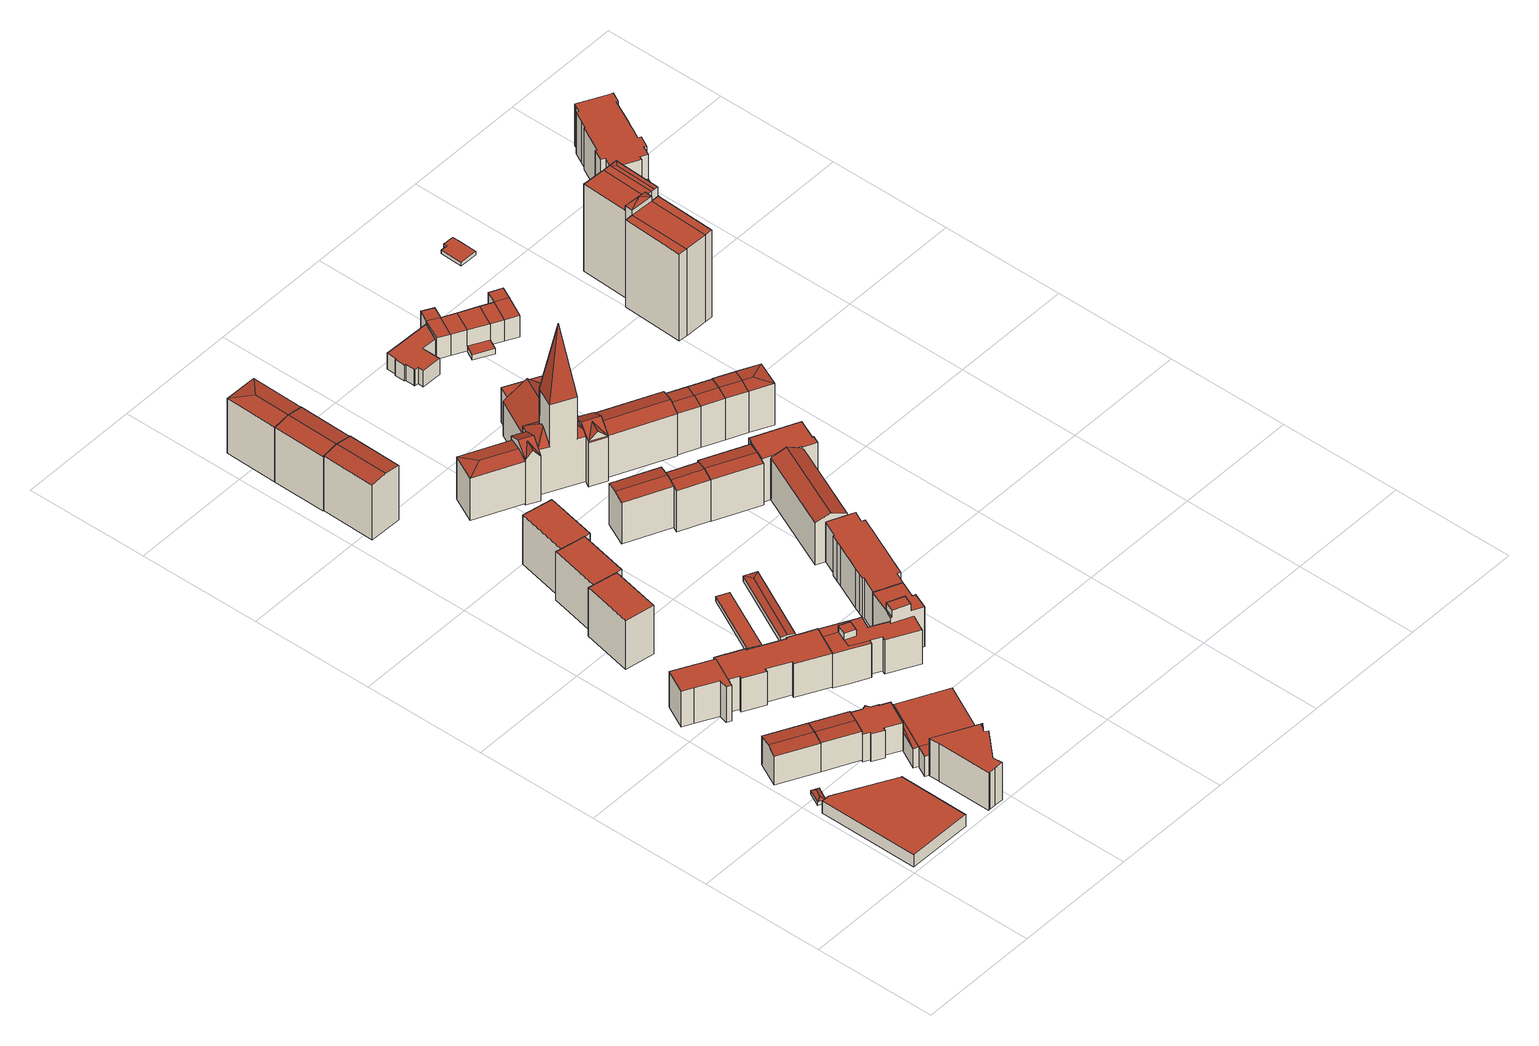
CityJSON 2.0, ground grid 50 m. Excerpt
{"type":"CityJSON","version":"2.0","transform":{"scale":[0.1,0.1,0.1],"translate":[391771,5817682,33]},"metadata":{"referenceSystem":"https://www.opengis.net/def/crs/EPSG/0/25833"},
"CityObjects":{
"building1":{"type":"Building","attributes":{"function":"2366","measuredHeight":2.95},"address":[{"locality":"Berlin","thoroughfareNumber":"20","thoroughfareName":"Moritzstr."}],"geometry":[{"type":"MultiSurface","lod":"2","boundaries":[[[0,1,2,3]],[[4,5,1,0]],[[6,7,3,2]],[[5,6,2,1]],[[7,4,0,3]],[[8,9,6,5]],[[4,7,9,8]],[[7,6,9]],[[8,5,4]]],"semantics":{"surfaces":[{"type":"GroundSurface"},{"type":"WallSurface"},{"type":"RoofSurface"}],"values":[0,1,1,1,1,2,2,2,2]}}]},
"building2":{"type":"Building","attributes":{"roofType":"1000","measuredHeight":5.49},"address":[{"country":"Germany","locality":"Berlin"}],"geometry":[{"type":"Solid","lod":"2","boundaries":[[[[10,11,12,13,14,15]],[[16,11,10,17]],[[14,13,18,19]],[[14,19,20,15]],[[19,18,21,16,17,20]],[[12,11,16,21]],[[20,17,10,15]],[[13,12,21,18]]]],"semantics":{"surfaces":[{"type":"GroundSurface"},{"type":"WallSurface"},{"type":"RoofSurface"}],"values":[[0,1,1,1,2,1,1,1]]}}]},
"building3":{"type":"Building","attributes":{"function":"1231","measuredHeight":13.58},"address":[{"locality":"Berlin","thoroughfareNumber":"20","thoroughfareName":"Moritzstr."}],"geometry":[{"type":"MultiSurface","lod":"2","boundaries":[[[22,23,24,25]],[[26,27,24,23]],[[28,29,22,25]],[[29,30,26,23,22]],[[27,31,28,25,24]],[[29,28,31,30]],[[30,31,27,26]]],"semantics":{"surfaces":[{"type":"GroundSurface"},{"type":"WallSurface"},{"type":"RoofSurface"}],"values":[0,1,1,1,1,2,2]}}]},
"building4":{"type":"Building","attributes":{"function":"1231","measuredHeight":14.31},"address":[{"locality":"Berlin","thoroughfareNumber":"21","thoroughfareName":"Moritzstr."}],"geometry":[{"type":"MultiSurface","lod":"2","boundaries":[[[32,33,34,35]],[[27,36,37,24]],[[36,38,32,35,37]],[[33,31,27,24,34]],[[33,32,38,31]],[[31,38,36,27]],[[34,24,37,35]]],"semantics":{"surfaces":[{"type":"WallSurface"},{"type":"RoofSurface"},{"type":"GroundSurface"}],"values":[0,0,0,0,1,1,2]}}]},
"building5":{"type":"Building","attributes":{"function":"1231","roofType":"1000","measuredHeight":16.9},"address":[{"locality":"Berlin","thoroughfareNumber":"6","thoroughfareName":"Moritzstr."}],"geometry":[{"type":"MultiSurface","lod":"2","boundaries":[[[39,40,41,42,43,44,45,46]],[[45,47,48,46]],[[39,49,50,40]],[[46,48,49,39]],[[40,50,51,41]],[[41,51,52,42]],[[42,52,53,43]],[[43,53,54,44]],[[44,54,47,45]],[[54,53,52,51,50,49,48,47]]],"semantics":{"surfaces":[{"type":"RoofSurface"},{"type":"WallSurface"},{"type":"GroundSurface"}],"values":[0,1,1,1,1,1,1,1,1,2]}}]},
"building6":{"type":"Building","attributes":{"function":"1194","roofType":"1000","measuredHeight":17.07},"address":[{"locality":"Berlin","thoroughfareNumber":"72","thoroughfareName":"Gitschiner Str."}],"geometry":[{"type":"MultiSurface","lod":"2","boundaries":[[[55,56,57,58,59,60,61,62,63,64,65,66,67,68,69,70,71,72,73,74,75,76,77,78,79]],[[80,81,82,83,84,85,86,87,88,89,90,91,92,93,94,95,96,97,98,99,100,101,102,103,104]],[[72,85,84,73]],[[75,82,81,76]],[[76,81,80,77]],[[61,96,95,62]],[[57,100,99,58]],[[73,84,83,74]],[[71,86,85,72]],[[68,89,88,69]],[[70,87,86,71]],[[74,83,82,75]],[[62,95,94,63]],[[65,92,91,66]],[[67,90,89,68]],[[69,88,87,70]],[[64,93,92,65]],[[63,94,93,64]],[[59,98,97,60]],[[77,80,104,78]],[[60,97,96,61]],[[66,91,90,67]],[[78,104,103,79]],[[58,99,98,59]],[[79,103,102,55]],[[55,102,101,56]],[[56,101,100,57]]],"semantics":{"surfaces":[{"type":"RoofSurface"},{"type":"GroundSurface"},{"type":"WallSurface"}],"values":[0,1,2,2,2,2,2,2,2,2,2,2,2,2,2,2,2,2,2,2,2,2,2,2,2,2,2]}}]},
"building7":{"type":"Building","attributes":{"function":"1231","roofType":"1000","measuredHeight":13.03},"address":[{"locality":"Berlin","thoroughfareNumber":"22","thoroughfareName":"Moritzstr."}],"geometry":[{"type":"MultiSurface","lod":"2","boundaries":[[[105,106,107,108]],[[109,110,111,112]],[[113,114,115,116]],[[117,118,119,120]],[[112,111,114,113]],[[121,122,123,124]],[[108,107,125,126]],[[124,123,110,109]],[[126,125,127,128]],[[128,127,122,121]],[[116,115,129,130]],[[130,129,131,132]],[[120,119,106,105]],[[132,131,118,117]],[[108,126,128,121,124,109,112,113,116,130,132,117,120,105]],[[118,131,129,115,114,111,110,123,122,127,125,107,106,119]]],"semantics":{"surfaces":[{"type":"WallSurface"},{"type":"RoofSurface"},{"type":"GroundSurface"}],"values":[0,0,0,0,0,0,0,0,0,0,0,0,0,0,1,2]}}]},
"building8":{"type":"Building","attributes":{"function":"2361","roofType":"1130","measuredHeight":9.11},"address":[{"locality":"Berlin","thoroughfareNumber":"22","thoroughfareName":"Moritzstr."}],"geometry":[{"type":"MultiSurface","lod":"2","boundaries":[[[133,134,135,136]],[[137,138,139]],[[139,138,140]],[[134,141,142,135]],[[140,138,143,144]],[[136,135,145,146]],[[135,142,147,145]],[[133,136,146,143]],[[142,141,148,147]],[[134,133,138,137]],[[139,140,144,149]],[[137,139,149,150]],[[141,134,150,148]],[[149,144,143,150]],[[143,146,145,150]],[[150,145,147,148]]],"semantics":{"surfaces":[{"type":"RoofSurface"},{"type":"WallSurface"},{"type":"GroundSurface"}],"values":[0,0,0,0,1,1,1,1,1,1,1,1,1,2,2,2]}}]},
"building9":{"type":"Building","attributes":{"function":"1231","roofType":"1000","measuredHeight":22.55},"address":[{"locality":"Berlin","thoroughfareNumber":"50","thoroughfareName":"Wassertorstr."}],"geometry":[{"type":"MultiSurface","lod":"2","boundaries":[[[151,152,153,154,155]],[[156,154,153,157]],[[158,155,154,156]],[[159,152,151,160]],[[160,151,155,158]],[[157,153,152,159]],[[157,159,160,158,156]]],"semantics":{"surfaces":[{"type":"GroundSurface"},{"type":"WallSurface"},{"type":"RoofSurface"}],"values":[0,1,1,1,1,1,2]}}]},
"building10":{"type":"Building","attributes":{"function":"1231","roofType":"1000","measuredHeight":15.28},"address":[{"locality":"Berlin","thoroughfareNumber":"5A","thoroughfareName":"Moritzstr."},{"locality":"Berlin","thoroughfareNumber":"5","thoroughfareName":"Moritzstr."}],"geometry":[{"type":"MultiSurface","lod":"2","boundaries":[[[53,161,162,163,164,165,166,167,168,169,170,171,172,173,174,175,176,177,178,179,180,181,52]],[[182,162,161,183]],[[184,163,162,182]],[[183,161,53,185]],[[186,164,163,184]],[[187,171,170,188]],[[189,180,179,190]],[[191,178,177,192]],[[193,167,166,194]],[[195,175,174,196]],[[192,177,176,197]],[[198,181,180,189]],[[199,172,171,187]],[[200,52,181,198]],[[197,176,175,195]],[[188,170,169,201]],[[202,168,167,193]],[[185,53,52,200]],[[203,173,172,199]],[[190,179,178,191]],[[194,166,165,204]],[[196,174,173,203]],[[204,165,164,186]],[[201,169,168,202]],[[189,190,191,192,197,195,196,203,199,187,188,201,202,193,194,204,186,184,182,183,185,200,198]]],"semantics":{"surfaces":[{"type":"GroundSurface"},{"type":"WallSurface"},{"type":"RoofSurface"}],"values":[0,1,1,1,1,1,1,1,1,1,1,1,1,1,1,1,1,1,1,1,1,1,1,1,2]}}]},
"building11":{"type":"Building","attributes":{"function":"1231","roofType":"1000","measuredHeight":22.47},"address":[{"locality":"Berlin","thoroughfareNumber":"49A","thoroughfareName":"Wassertorstr."}],"geometry":[{"type":"MultiSurface","lod":"2","boundaries":[[[205,206,207,208,209,210]],[[211,207,206,212]],[[213,208,207,211]],[[214,205,210,159]],[[157,209,208,213]],[[212,206,205,214]],[[159,210,209,157]],[[213,211,212,214,159,157]]],"semantics":{"surfaces":[{"type":"GroundSurface"},{"type":"WallSurface"},{"type":"RoofSurface"}],"values":[0,1,1,1,1,1,1,2]}}]},
"building12":{"type":"Building","attributes":{"function":"1231","measuredHeight":26.07},"address":[{"locality":"Berlin","thoroughfareNumber":"17","thoroughfareName":"Lobeckstr."}],"geometry":[{"type":"MultiSurface","lod":"2","boundaries":[[[215,216,217,218]],[[219,220,221,222]],[[222,221,223,224]],[[219,222,224,216,215]],[[224,223,217,216]],[[220,219,215,218]],[[223,221,220,218,217]]],"semantics":{"surfaces":[{"type":"GroundSurface"},{"type":"RoofSurface"},{"type":"WallSurface"}],"values":[0,1,1,2,2,2,2]}}]},
"building13":{"type":"Building","attributes":{"function":"1231","roofType":"1000","measuredHeight":22.55},"address":[{"locality":"Berlin","thoroughfareNumber":"49","thoroughfareName":"Wassertorstr."}],"geometry":[{"type":"MultiSurface","lod":"2","boundaries":[[[225,226,227,212,211]],[[228,229,230,231,232]],[[227,228,232,212]],[[226,229,228,227]],[[212,232,231,211]],[[225,230,229,226]],[[211,231,230,225]]],"semantics":{"surfaces":[{"type":"RoofSurface"},{"type":"GroundSurface"},{"type":"WallSurface"}],"values":[0,1,2,2,2,2,2]}}]},
"building14":{"type":"Building","attributes":{"function":"2364","roofType":"1000","measuredHeight":2.38},"address":[{"locality":"Berlin","thoroughfareNumber":"50","thoroughfareName":"Wassertorstr."}],"geometry":[{"type":"MultiSurface","lod":"2","boundaries":[[[233,234,235,236]],[[237,238,239,240]],[[240,235,234,237]],[[237,234,233,238]],[[239,236,235,240]],[[238,233,236,239]]],"semantics":{"surfaces":[{"type":"GroundSurface"},{"type":"RoofSurface"},{"type":"WallSurface"}],"values":[0,1,2,2,2,2]}}]},
"building15":{"type":"Building","attributes":{"function":"1231","roofType":"1000","measuredHeight":21.55},"address":[{"locality":"Berlin","thoroughfareNumber":"4","thoroughfareName":"Moritzstr."},{"locality":"Berlin","thoroughfareNumber":"1","thoroughfareName":"Moritzstr."}],"geometry":[{"type":"MultiSurface","lod":"2","boundaries":[[[241,242,243,244]],[[245,246,247,248]],[[249,250,251,252,253,254]],[[247,255,256,257,258,248]],[[259,260,261,262]],[[263,264,265,266]],[[267,262,261,268,269]],[[263,270,271,272,273,274,264]],[[275,276,277,278]],[[245,266,265,246]],[[279,280,281,257,256,282,283]],[[284,285,286,260,259]],[[278,277,287,288]],[[269,268,286,285]],[[289,290,291,292,293,294,295]],[[296,297,252,251]],[[244,243,298,299,300]],[[301,302,276,275]],[[303,304,273,272,305]],[[254,306,307,308,309,292,291,290,310,249]],[[296,311,279,283,312,313,297]],[[314,288,287,302,301,307,306,303,305,300,299,298]],[[295,294,293,242,241]],[[261,260,286,268]],[[297,313,312,283,282,259,262,267,269,285,315,316,246,265,264,274,273,304,303,306,254,253,252]],[[277,276,302,287]],[[284,259,282,256,255,247,246,316,315,285]],[[307,301,275,278,288,314,298,243,242,293,292,309,308]],[[263,266,245,248,258,257,281,280,279,311,296,251,250,249,310,290,289,295,241,244,300,305,272,271,270]]],"semantics":{"surfaces":[{"type":"WallSurface"},{"type":"RoofSurface"},{"type":"GroundSurface"}],"values":[0,0,0,0,0,0,0,0,0,0,0,0,0,0,0,0,0,0,0,0,0,0,0,1,1,1,1,1,2]}}]},
"building16":{"type":"Building","attributes":{"function":"1231","measuredHeight":26.27},"address":[{"locality":"Berlin","thoroughfareNumber":"18","thoroughfareName":"Lobeckstr."}],"geometry":[{"type":"MultiSurface","lod":"2","boundaries":[[[317,318,319,320]],[[321,322,317,320,323]],[[318,324,325,326,319]],[[325,321,323,326]],[[318,317,322,324]],[[324,322,321,325]],[[319,326,323,320]]],"semantics":{"surfaces":[{"type":"WallSurface"},{"type":"RoofSurface"},{"type":"GroundSurface"}],"values":[0,0,0,0,1,1,2]}}]},
"building17":{"type":"Building","attributes":{"function":"2364","measuredHeight":2.53},"address":[{"locality":"Berlin","thoroughfareNumber":"50","thoroughfareName":"Wassertorstr."}],"geometry":[{"type":"MultiSurface","lod":"2","boundaries":[[[327,328,329]],[[330,328,327,331]],[[331,327,329,332]],[[333,334,335,336]],[[330,331,332,334,333]],[[328,330,333,336]],[[329,328,336,335]],[[332,329,335,334]]],"semantics":{"surfaces":[{"type":"RoofSurface"},{"type":"GroundSurface"},{"type":"WallSurface"}],"values":[0,0,0,1,2,2,2,2]}}]},
"building18":{"type":"Building","attributes":{"function":"1231","measuredHeight":27.79},"address":[{"locality":"Berlin","thoroughfareNumber":"19","thoroughfareName":"Lobeckstr."}],"geometry":[{"type":"MultiSurface","lod":"2","boundaries":[[[337,338,339]],[[324,337,339,340]],[[341,338,337,324]],[[340,339,342,343]],[[339,338,344,342]],[[338,341,345,344]],[[341,324,340,343,345]],[[345,343,342,344]]],"semantics":{"surfaces":[{"type":"RoofSurface"},{"type":"WallSurface"},{"type":"GroundSurface"}],"values":[0,0,0,1,1,1,1,2]}}]},
"building19":{"type":"Building","attributes":{"function":"1231","measuredHeight":20.47},"address":[{"locality":"Berlin","thoroughfareNumber":"22","thoroughfareName":"Wassertorstr."}],"geometry":[{"type":"MultiSurface","lod":"2","boundaries":[[[346,347,348]],[[349,346,348,350]],[[351,347,346,349]],[[350,348,352,353]],[[348,347,354,352]],[[347,351,355,354]],[[351,349,350,353,355]],[[355,353,352,354]]],"semantics":{"surfaces":[{"type":"RoofSurface"},{"type":"WallSurface"},{"type":"GroundSurface"}],"values":[0,0,0,1,1,1,1,2]}}]},
"building20":{"type":"Building","attributes":{"function":"1231","measuredHeight":19.86},"address":[{"locality":"Berlin","thoroughfareNumber":"51","thoroughfareName":"Wassertorstr."}],"geometry":[{"type":"MultiSurface","lod":"2","boundaries":[[[356,357,358,359]],[[360,361,362,357,356]],[[362,363,358,357]],[[363,364,365,359,358]],[[365,360,356,359]],[[360,365,364,361]],[[361,364,363,362]]],"semantics":{"surfaces":[{"type":"GroundSurface"},{"type":"WallSurface"},{"type":"RoofSurface"}],"values":[0,1,1,1,1,2,2]}}]},
"building21":{"type":"Building","attributes":{"function":"1231","roofType":"1000","measuredHeight":18.19},"address":[{"locality":"Berlin","thoroughfareNumber":"3","thoroughfareName":"Moritzstr."},{"locality":"Berlin","thoroughfareNumber":"2","thoroughfareName":"Moritzstr."}],"geometry":[{"type":"MultiSurface","lod":"2","boundaries":[[[366,367,368,369,370,371,372,373,374,375,376,377,378,379,380,381,382]],[[383,384,385,386,387,388,389,390,391,392,393,394,395,396,397,398,399]],[[372,391,390,373]],[[377,386,385,378]],[[375,388,387,376]],[[366,397,396,367]],[[381,399,398,382]],[[369,394,393,370]],[[367,396,395,368]],[[368,395,394,369]],[[373,390,389,374]],[[380,383,399,381]],[[370,393,392,371]],[[376,387,386,377]],[[374,389,388,375]],[[382,398,397,366]],[[371,392,391,372]],[[379,384,383,380]],[[378,385,384,379]]],"semantics":{"surfaces":[{"type":"RoofSurface"},{"type":"GroundSurface"},{"type":"WallSurface"}],"values":[0,1,2,2,2,2,2,2,2,2,2,2,2,2,2,2,2,2,2]}}]},
"building22":{"type":"Building","attributes":{"function":"1231","measuredHeight":21.26},"address":[{"locality":"Berlin","thoroughfareNumber":"52","thoroughfareName":"Wassertorstr."}],"geometry":[{"type":"MultiSurface","lod":"2","boundaries":[[[400,401,402,403,404]],[[402,405,406,403]],[[407,400,404,408]],[[405,409,407,408,406]],[[404,403,406,408]],[[401,409,405,402]],[[400,407,409,401]]],"semantics":{"surfaces":[{"type":"WallSurface"},{"type":"GroundSurface"},{"type":"RoofSurface"}],"values":[0,0,0,0,1,2,2]}}]},
"building23":{"type":"Building","attributes":{"function":"1141","roofType":"1130","measuredHeight":72},"address":[{"locality":"Berlin","thoroughfareNumber":"21A","thoroughfareName":"Wassertorstr."}],"geometry":[{"type":"MultiSurface","lod":"2","boundaries":[[[410,411,412,413,414,415,416]],[[417,418,419,420,421,422,423]],[[414,413,412,424,425,426,427]],[[420,428,429,421]],[[430,427,424,431]],[[432,433,434,435,410,416,436,437,438,439]],[[432,439,438,437,436,440,441,442,443,444,445,446,447,448,449,450,451,452]],[[449,448,447,446,445,453,454,455,456]],[[422,429,428,423]],[[457,458,459]],[[459,458,460]],[[461,462,463,435,434,433]],[[464,458,457]],[[465,466,427,426]],[[442,441,440,467,468,469,470,471,472]],[[425,424,466,465]],[[473,474,475,476,477]],[[443,442,472,478,479,480,481,444]],[[456,455,454,482]],[[419,418,417,453,483]],[[460,458,464]],[[457,484,485,486,462,461,433,432,452,487,464]],[[460,464,487,452,451,450]],[[429,422,421]],[[424,412,411,410,435,463,488,489,490,491,492,431]],[[465,426,425]],[[474,493,494,475]],[[495,420,419,483,496,497,498]],[[499,500,501,430,431,492,491,502,503]],[[416,504,505,506,507,436]],[[503,508,509,510,415,414,427,430,501,500,499]],[[466,424,427]],[[493,474,473,511]],[[472,471,470,469,512,513,477,476,475,494,514,479,478]],[[415,510,515,504,416]],[[453,516,517,518,496,483]],[[519,520,521,522,523,454,453,417,423,524]],[[440,436,507,506,505,525,468,467]],[[524,423,428,420,495,498]],[[526,490,489,488,463,462,486,485,484,457,459,527,528,529,482,454,523,522,521,520,519]],[[527,459,460,450,449,456,482,529,528]],[[530,531,532,533,445,444,481,480,534]],[[534,480,479,514]],[[533,532,531,530,517,516,453,445]],[[511,473,477,513]],[[468,525,512,469]],[[519,524,498,497,496,518,517,530,534,514,494,493,511,513,512,525,505,504,515,510,509,508,503,502,491,490,526]]],"semantics":{"surfaces":[{"type":"RoofSurface"},{"type":"WallSurface"},{"type":"GroundSurface"}],"values":[0,0,0,0,0,0,0,0,0,0,0,0,0,0,0,0,0,0,0,0,0,1,1,1,1,1,1,1,1,1,1,1,1,1,1,1,1,1,1,1,1,1,1,1,1,1,2]}}]},
"building24":{"type":"Building","attributes":{"function":"1231","measuredHeight":23.33},"address":[{"locality":"Berlin","thoroughfareNumber":"105","thoroughfareName":"Prinzenstr."},{"locality":"Berlin","thoroughfareNumber":"104","thoroughfareName":"Prinzenstr."}],"geometry":[{"type":"MultiSurface","lod":"2","boundaries":[[[535,536,537,538]],[[539,540,536,535]],[[541,542,543,544]],[[538,537,543,542]],[[539,535,538,542,541]],[[537,536,540,544,543]],[[540,539,541,544]]],"semantics":{"surfaces":[{"type":"RoofSurface"},{"type":"GroundSurface"},{"type":"WallSurface"}],"values":[0,0,1,2,2,2,2]}}]},
"building25":{"type":"Building","attributes":{"function":"1231","measuredHeight":20.11},"address":[{"locality":"Berlin","thoroughfareNumber":"53","thoroughfareName":"Wassertorstr."}],"geometry":[{"type":"MultiSurface","lod":"2","boundaries":[[[545,546,547,548]],[[407,549,550,551]],[[551,550,552,553]],[[549,407,545,548]],[[552,550,549,548,547]],[[553,552,547,546]],[[407,551,553,546,545]]],"semantics":{"surfaces":[{"type":"GroundSurface"},{"type":"RoofSurface"},{"type":"WallSurface"}],"values":[0,1,1,2,2,2,2]}}]},
"building26":{"type":"Building","attributes":{"function":"1231","measuredHeight":21},"address":[{"locality":"Berlin","thoroughfareNumber":"21","thoroughfareName":"Wassertorstr."},{"locality":"Berlin","thoroughfareNumber":"20","thoroughfareName":"Wassertorstr."}],"geometry":[{"type":"MultiSurface","lod":"2","boundaries":[[[554,555,556,557]],[[557,556,558,559]],[[554,557,559,560,561]],[[559,558,562,560]],[[555,554,561,563]],[[558,556,555,563,562]],[[561,560,562,563]]],"semantics":{"surfaces":[{"type":"RoofSurface"},{"type":"WallSurface"},{"type":"GroundSurface"}],"values":[0,0,1,1,1,1,2]}}]},
"building27":{"type":"Building","attributes":{"function":"1411","roofType":"1000","measuredHeight":22.35},"address":[{"locality":"Berlin","thoroughfareNumber":"103","thoroughfareName":"Prinzenstr."}],"geometry":[{"type":"MultiSurface","lod":"2","boundaries":[[[564,565,566,567]],[[568,569,565,564]],[[570,571,572,573]],[[574,575,576,577]],[[578,579,547,580]],[[573,572,569,568]],[[581,582,583,584]],[[580,547,571,570]],[[585,586,582,581]],[[567,566,575,574]],[[584,583,579,578]],[[577,576,586,585]],[[569,572,571,547,579,583,582,586,576,575,566,565]],[[574,577,585,581,584,578,580,570,573,568,564,567]]],"semantics":{"surfaces":[{"type":"WallSurface"},{"type":"GroundSurface"},{"type":"RoofSurface"}],"values":[0,0,0,0,0,0,0,0,0,0,0,0,1,2]}}]},
"building28":{"type":"Building","attributes":{"function":"1144","roofType":"1000","measuredHeight":7.39},"address":[{"locality":"Berlin","thoroughfareNumber":"21A","thoroughfareName":"Wassertorstr."}],"geometry":[{"type":"MultiSurface","lod":"2","boundaries":[[[587,588,589,590,591,592,593,594,595,596,597,598,599]],[[600,599,598,601]],[[602,589,588,603]],[[604,593,592,605]],[[606,596,595,607]],[[608,597,596,606]],[[607,595,594,609]],[[603,588,587,610]],[[609,594,593,604]],[[611,590,589,602]],[[610,587,599,600]],[[605,592,591,612]],[[612,591,590,611]],[[601,598,597,608]],[[608,606,607,609,604,605,612,611,602,603,610,600,601]]],"semantics":{"surfaces":[{"type":"GroundSurface"},{"type":"WallSurface"},{"type":"RoofSurface"}],"values":[0,1,1,1,1,1,1,1,1,1,1,1,1,1,2]}}]},
"building29":{"type":"Building","attributes":{"function":"1231","measuredHeight":19.42},"address":[{"locality":"Berlin","thoroughfareNumber":"99","thoroughfareName":"Prinzenstr."}],"geometry":[{"type":"MultiSurface","lod":"2","boundaries":[[[613,614,615,616]],[[617,618,619,620]],[[621,613,616,622]],[[623,617,620,624]],[[614,625,623,624,615]],[[618,626,621,622,619]],[[618,617,627,626]],[[627,625,614,613]],[[626,627,613,621]],[[617,623,625,627]],[[619,622,616,620]],[[620,616,615,624]]],"semantics":{"surfaces":[{"type":"WallSurface"},{"type":"RoofSurface"},{"type":"GroundSurface"}],"values":[0,0,0,0,0,0,1,1,1,1,2,2]}}]},
"building30":{"type":"Building","attributes":{"function":"1231","measuredHeight":19.5},"address":[{"locality":"Berlin","thoroughfareNumber":"98","thoroughfareName":"Prinzenstr."}],"geometry":[{"type":"MultiSurface","lod":"2","boundaries":[[[628,629,630]],[[631,629,628,632]],[[633,632,634,635]],[[623,631,632,633]],[[632,628,630,634]],[[631,623,624,636]],[[630,629,637,638]],[[635,634,639,640]],[[623,633,635,640,624]],[[634,630,638,639]],[[629,631,636,637]],[[636,639,638,637]],[[624,640,639,636]]],"semantics":{"surfaces":[{"type":"RoofSurface"},{"type":"WallSurface"},{"type":"GroundSurface"}],"values":[0,0,0,0,0,1,1,1,1,1,1,2,2]}}]},
"building31":{"type":"Building","attributes":{"function":"1165","roofType":"1130","measuredHeight":10.39},"address":[{"locality":"Berlin","thoroughfareNumber":"21A","thoroughfareName":"Wassertorstr."}],"geometry":[{"type":"MultiSurface","lod":"2","boundaries":[[[641,642,643,644]],[[645,646,647,648]],[[649,650,651,652]],[[653,645,648,654]],[[655,656,657,658]],[[659,660,661,662]],[[663,664,665,666]],[[650,653,654,667]],[[642,668,669,643]],[[670,655,658,671]],[[656,659,662,657]],[[672,673,674,675]],[[664,641,644,665]],[[652,672,675,676]],[[646,677,678,647]],[[677,670,671,678]],[[660,663,666,661]],[[673,651,667,674]],[[668,649,676,669]],[[651,673,672,652]],[[668,642,641,660]],[[659,649,668,660]],[[655,653,650,656]],[[656,650,649,659]],[[655,646,645,653]],[[670,677,646,655]],[[660,641,664,663]],[[661,666,665,644]],[[658,654,648,647]],[[671,658,647,678]],[[658,657,667,654]],[[669,661,644,643]],[[667,676,675,674]],[[657,662,676,667]],[[662,661,669,676]]],"semantics":{"surfaces":[{"type":"WallSurface"},{"type":"RoofSurface"},{"type":"GroundSurface"}],"values":[0,0,0,0,0,0,0,0,0,0,0,0,0,0,0,0,0,0,0,1,1,1,1,1,1,1,1,2,2,2,2,2,2,2,2]}}]},
"building32":{"type":"Building","attributes":{"function":"2599","roofType":"1000","measuredHeight":3.71},"address":[{"locality":"Berlin","thoroughfareNumber":"98","thoroughfareName":"Ritterstr."}],"geometry":[{"type":"MultiSurface","lod":"2","boundaries":[[[679,680,681,682,683,684,685]],[[686,687,688,689,690,691,692]],[[679,690,689,680]],[[680,689,688,681]],[[681,688,687,682]],[[682,687,686,683]],[[683,686,692,684]],[[685,691,690,679]],[[684,692,691,685]]],"semantics":{"surfaces":[{"type":"RoofSurface"},{"type":"GroundSurface"},{"type":"WallSurface"}],"values":[0,1,2,2,2,2,2,2,2]}}]},
"building33":{"type":"Building","attributes":{"function":"1231","roofType":"1130","measuredHeight":45.42},"address":[{"locality":"Berlin","thoroughfareNumber":"97","thoroughfareName":"Prinzenstr."}],"geometry":[{"type":"MultiSurface","lod":"2","boundaries":[[[693,694,695,696]],[[697,698,699,700]],[[701,702,703,704]],[[705,706,707,708]],[[698,709,710,699]],[[711,712,709,705]],[[713,714,715,716]],[[717,697,700,718]],[[719,713,716,720]],[[702,717,718,703]],[[721,722,723,724]],[[725,726,694,721]],[[706,701,704,707]],[[712,725,724,710]],[[714,727,693,696,715]],[[728,719,720,729]],[[726,711,708,695]],[[722,728,729,723]],[[715,696,720,716]],[[729,720,696,695]],[[699,710,718,700]],[[723,729,695,724]],[[708,707,704,703]],[[724,695,708,710]],[[710,708,703,718]],[[730,725,712]],[[728,694,693,719]],[[730,711,726]],[[731,713,719]],[[705,702,701,706]],[[709,717,702,705]],[[727,731,719,693]],[[714,713,731,727]],[[730,712,711]],[[698,697,717,709]],[[730,726,725]],[[722,721,694,728]]],"semantics":{"surfaces":[{"type":"WallSurface"},{"type":"GroundSurface"},{"type":"RoofSurface"}],"values":[0,0,0,0,0,0,0,0,0,0,0,0,0,0,0,0,0,0,1,1,1,1,1,1,1,2,2,2,2,2,2,2,2,2,2,2,2]}}]},
"building34":{"type":"Building","attributes":{"function":"1411","roofType":"1000","measuredHeight":8},"address":[{"locality":"Berlin","thoroughfareNumber":"96","thoroughfareName":"Prinzenstr."}],"geometry":[{"type":"MultiSurface","lod":"2","boundaries":[[[732,733,734,735,736,737,738,739,740,741,742,743,744,745,746,747,748]],[[749,738,737,750]],[[751,736,735,752]],[[753,742,741,754]],[[755,733,732,756]],[[757,746,745,758]],[[758,745,744,759]],[[754,741,740,760]],[[759,744,743,761]],[[762,747,746,757]],[[752,735,734,763]],[[763,734,733,755]],[[764,748,747,762]],[[761,743,742,753]],[[750,737,736,751]],[[756,732,748,764]],[[760,740,739,765]],[[765,739,738,749]],[[757,758,759,761,753,754,760,765,749,750,751,752,763,755,756,764,762]]],"semantics":{"surfaces":[{"type":"GroundSurface"},{"type":"WallSurface"},{"type":"RoofSurface"}],"values":[0,1,1,1,1,1,1,1,1,1,1,1,1,1,1,1,1,1,2]}}]},
"building35":{"type":"Building","attributes":{"function":"1231","roofType":"1000","measuredHeight":20.5},"address":[{"locality":"Berlin","thoroughfareNumber":"95","thoroughfareName":"Prinzenstr."}],"geometry":[{"type":"MultiSurface","lod":"2","boundaries":[[[766,767,768,769,770,771,772,773,774,775,776,777,778,779,780,781,782,783,784,785,786,787,788,789,790,791,792,793,794,795,796]],[[768,797,798,769]],[[782,799,800,783]],[[792,801,802,793]],[[779,803,804,780]],[[793,802,805,794]],[[788,806,807,789]],[[774,808,809,775]],[[770,810,811,771]],[[794,805,812,795]],[[767,813,797,768]],[[772,814,815,773]],[[771,811,814,772]],[[795,812,816,796]],[[785,817,818,786]],[[766,819,813,767]],[[777,820,821,778]],[[781,822,799,782]],[[787,823,806,788]],[[789,807,824,790]],[[776,825,820,777]],[[786,818,823,787]],[[769,798,810,770]],[[775,809,825,776]],[[790,824,826,791]],[[783,800,827,784]],[[796,816,819,766]],[[778,821,803,779]],[[773,815,808,774]],[[780,804,822,781]],[[791,826,801,792]],[[784,827,817,785]],[[805,802,801,826,824,807,806,823,818,817,827,800,799,822,804,803,821,820,825,809,808,815,814,811,810,798,797,813,819,816,812]]],"semantics":{"surfaces":[{"type":"RoofSurface"},{"type":"WallSurface"},{"type":"GroundSurface"}],"values":[0,1,1,1,1,1,1,1,1,1,1,1,1,1,1,1,1,1,1,1,1,1,1,1,1,1,1,1,1,1,1,1,2]}}]}
},
"vertices":[
[60,512,21],[87,498,21],[59,445,21],[32,458,21],[60,512,38],[87,498,38],[59,445,38],[32,458,38],[67,492,47],[52,465,47],
[7,10,25],[11,418,25],[44,418,25],[276,294,25],[277,294,25],[274,7,25],[11,418,80],[7,10,80],[276,294,80],[277,294,80],[274,7,80],[44,418,80],
[16,636,19],[66,734,19],[216,657,19],[167,559,19],[66,734,151],[216,657,151],[167,559,151],[16,636,151],[41,685,155],[192,608,155],
[302,491,151],[167,560,151],[167,560,19],[302,491,19],[351,588,151],[351,588,19],[326,540,155],
[156,996,182],[145,961,182],[163,952,182],[177,978,182],[229,1078,182],[79,1157,182],[30,1062,182],[70,1041,182],[30,1062,19],[70,1041,19],[156,996,19],[145,961,19],[163,952,19],[177,978,19],[229,1078,19],[79,1157,19],
[393,7,188],[398,7,188],[427,7,188],[462,6,188],[459,45,188],[551,142,188],[539,154,188],[542,159,188],[545,163,188],[549,166,188],[554,169,188],[554,171,188],[554,174,188],[554,176,188],[556,178,188],[557,180,188],[560,182,188],[562,182,188],[565,182,188],[567,182,188],[547,192,188],[463,235,188],[427,254,188],[394,271,188],[394,230,188],[427,254,16],[463,235,16],[547,192,16],[567,182,16],[565,182,16],[562,182,16],[560,182,16],[557,180,16],[556,178,16],[554,176,16],[554,174,16],[554,171,16],[554,169,16],[549,166,16],[545,162,16],[542,159,16],[539,154,16],[551,142,16],[459,45,16],[462,6,16],[427,7,16],[398,7,16],[393,7,16],[394,230,16],[394,271,16],
[322,471,145],[322,471,18],[317,464,18],[317,464,145],[444,536,145],[444,535,18],[446,539,18],[446,539,145],[418,554,145],[418,554,18],[412,571,18],[412,571,145],[302,491,145],[302,491,18],[298,484,18],[298,484,145],[429,418,145],[429,418,18],[480,517,18],[480,517,145],[362,440,18],[362,440,145],[367,451,18],[367,451,145],[394,566,18],[394,566,145],[351,588,18],[351,588,145],
[509,528,108],[404,327,108],[596,228,108],[699,431,108],[404,327,106],[509,528,106],[386,336,106],[491,537,106],[380,280,108],[571,180,108],[509,528,17],[491,537,17],[596,228,17],[699,431,17],[571,180,17],[380,280,17],[386,336,17],[404,327,17],
[168,1594,18],[190,1589,18],[288,1569,18],[246,1368,18],[126,1390,18],[246,1368,242],[288,1569,242],[126,1390,242],[190,1589,242],[168,1594,242],
[238,1096,19],[243,1093,19],[276,1076,19],[289,1069,19],[317,1055,19],[342,1042,19],[339,1037,19],[469,969,19],[472,974,19],[496,962,19],[525,946,19],[575,921,19],[513,803,19],[388,869,19],[393,880,19],[307,926,19],[302,913,19],[218,957,19],[224,967,19],[187,987,19],[182,976,19],[243,1093,172],[238,1096,172],[276,1076,172],[229,1078,172],[289,1069,172],[525,946,172],[496,962,172],[187,987,172],[224,967,172],[218,957,172],[302,913,172],[339,1037,172],[342,1042,172],[393,880,172],[388,869,172],[307,926,172],[182,976,172],[575,921,172],[177,978,172],[472,974,172],[469,969,172],[513,803,172],[317,1055,172],
[232,1793,19],[253,1788,19],[354,1768,19],[310,1565,19],[288,1569,19],[190,1589,19],[354,1768,242],[253,1788,242],[310,1565,242],[232,1793,242],
[61,2676,19],[194,2673,19],[190,2454,19],[57,2457,19],[61,2676,269],[57,2457,269],[123,2455,279],[127,2675,279],[190,2454,269],[194,2673,269],
[376,1763,242],[420,1970,242],[298,1995,242],[298,1995,17],[420,1970,17],[376,1763,17],[354,1768,17],[253,1788,17],
[579,1379,19],[625,1355,19],[498,1105,19],[452,1129,19],[625,1355,41],[579,1379,41],[452,1129,41],[498,1105,41],
[885,767,15],[885,767,198],[897,762,198],[897,762,15],[645,750,15],[645,750,172],[637,736,172],[637,736,15],[759,761,15],[716,784,15],[690,798,15],[690,798,172],[716,784,172],[759,761,172],[570,771,172],[512,802,172],[512,802,15],[570,771,15],[608,858,172],[608,858,202],[649,840,202],[649,840,172],[679,714,15],[679,714,172],[686,728,172],[686,728,15],[642,823,172],[631,799,202],[631,799,172],[728,688,15],[732,685,15],[799,650,15],[799,650,172],[728,688,172],[777,790,198],[777,790,230],[842,762,230],[842,762,198],[575,920,15],[554,881,15],[550,872,15],[554,881,172],[575,920,172],[602,845,172],[590,817,172],[590,817,202],[824,721,230],[824,721,198],[879,849,15],[811,879,15],[811,879,172],[811,879,198],[914,834,198],[914,834,172],[914,834,15],[715,846,15],[715,846,172],[870,700,198],[870,700,172],[870,700,15],[760,749,198],[760,749,230],[834,716,172],[806,664,172],[834,716,15],[755,751,172],[755,751,198],[773,792,198],[782,812,198],[773,792,15],[664,873,15],[664,873,172],[700,854,172],[858,706,198],[577,786,172],[617,765,172],
[57,2676,269],[61,2894,269],[61,2894,19],[57,2676,19],[193,2673,269],[125,2675,280],[193,2673,19],[129,2893,280],[197,2892,269],[197,2892,19],
[729,1339,45],[764,1350,42],[717,1374,42],[613,1055,42],[590,1067,45],[567,1079,42],[613,1055,17],[567,1079,17],[717,1374,17],[764,1350,17],
[132,3042,280],[201,3108,268],[66,3110,268],[62,2894,268],[196,2892,268],[66,3110,18],[62,2894,18],[201,3108,18],[196,2892,18],
[426,2299,219],[400,2376,208],[348,2272,208],[560,2236,219],[534,2184,208],[586,2288,208],[348,2272,15],[534,2184,15],[400,2376,15],[586,2288,15],
[592,1808,15],[638,1903,15],[814,1822,15],[768,1726,15],[592,1808,204],[615,1856,212],[638,1903,204],[814,1822,204],[791,1774,212],[768,1726,204],
[913,1110,199],[864,1003,199],[852,974,199],[840,949,199],[845,946,199],[814,879,199],[914,834,199],[934,878,199],[947,872,199],[1066,1130,199],[1053,1137,199],[1074,1180,199],[1040,1195,199],[973,1226,199],[942,1160,199],[936,1163,199],[925,1138,199],[942,1160,17],[973,1226,17],[1040,1195,17],[1074,1180,17],[1053,1137,17],[1066,1130,17],[947,872,17],[934,878,17],[914,834,17],[814,879,17],[845,946,17],[840,949,17],[852,974,17],[864,1003,17],[913,1110,17],[925,1138,17],[936,1163,17],
[758,1705,204],[779,1750,212],[800,1794,204],[800,1794,15],[758,1705,15],[916,1742,204],[916,1742,15],[873,1653,204],[873,1653,15],[894,1698,212],
[784,2169,235],[769,2141,253],[766,2135,257],[794,2121,257],[830,2103,257],[859,2160,220],[808,2186,220],[609,2213,257],[581,2227,257],[559,2238,257],[530,2180,220],[575,2214,249],[581,2211,249],[579,2155,220],[737,2078,220],[793,2112,252],[795,2110,252],[802,2046,220],[555,2168,253],[578,2213,253],[801,2046,215],[737,2078,215],[755,2180,265],[749,2169,265],[753,2149,253],[758,2120,235],[822,2212,220],[805,2204,231],[795,2199,238],[776,2190,251],[762,2242,220],[744,2235,231],[723,2227,244],[716,2249,231],[711,2268,220],[651,2298,220],[655,2280,231],[656,2271,237],[661,2248,251],[665,2226,264],[673,2242,251],[726,2215,251],[763,2197,251],[638,2271,220],[593,2182,220],[642,2205,253],[658,2213,264],[723,2116,412],[698,2179,732],[633,2162,412],[673,2242,412],[742,2155,253],[723,2116,220],[750,2103,220],[763,2197,412],[794,2111,253],[769,2062,253],[787,2230,197],[816,2215,170],[900,2383,170],[893,2387,177],[871,2398,197],[821,2423,244],[922,2445,170],[790,2511,170],[761,2453,170],[773,2447,170],[893,2387,170],[760,2454,187],[742,2463,170],[657,2295,170],[676,2285,187],[632,2162,220],[589,2296,220],[723,2116,314],[723,2116,285],[723,2116,278],[763,2197,314],[750,2103,217],[750,2103,170],[750,2103,12],[737,2078,12],[737,2078,199],[790,2511,12],[761,2453,12],[530,2180,165],[589,2296,12],[553,2225,12],[530,2180,12],[801,2046,117],[801,2046,170],[801,2046,199],[745,2074,12],[801,2046,12],[808,2186,12],[822,2212,12],[822,2212,123],[822,2212,170],[814,2071,12],[826,2095,12],[859,2160,12],[922,2445,12],[900,2383,12],[893,2387,12],[742,2463,12],[824,2178,12],[638,2271,57],[638,2271,12],[621,2280,12],[593,2182,12],[593,2182,57],[593,2182,129],[593,2182,164],[593,2182,170],[579,2155,12],[816,2215,12],[722,2116,12],[633,2162,408],[633,2162,320],[633,2162,264],[651,2298,12],[651,2298,128],[651,2298,170],[651,2298,203],[657,2295,12],
[1141,1543,233],[990,1218,233],[1044,1193,208],[1194,1518,208],[1087,1568,208],[937,1243,208],[1087,1568,15],[1194,1518,15],[1044,1193,15],[937,1243,15],
[873,1653,14],[918,1749,14],[1096,1666,14],[1051,1570,14],[1051,1570,204],[1073,1618,212],[896,1701,212],[1096,1666,204],[918,1749,204],
[807,2059,207],[1046,1949,207],[1074,2003,222],[834,2113,222],[1101,2057,207],[862,2167,207],[862,2167,15],[807,2059,15],[1101,2057,15],[1046,1949,15],
[1187,1515,215],[1187,1515,14],[1240,1491,14],[1240,1491,215],[1190,1520,215],[1190,1520,14],[1057,1582,215],[1057,1582,14],[1088,1567,14],[1088,1567,215],[1254,1521,215],[1253,1521,14],[1249,1523,14],[1249,1523,215],[1098,1665,215],[1098,1665,14],[1096,1666,215],[1150,1663,215],[1150,1663,14],[1106,1683,14],[1106,1683,215],[1285,1601,215],[1285,1601,14],
[733,2930,17],[735,2971,17],[929,2965,17],[892,2893,17],[831,2895,17],[829,2819,17],[747,2821,17],[748,2845,17],[730,2846,17],[731,2849,17],[732,2887,17],[727,2887,17],[728,2930,17],[728,2930,90],[727,2887,90],[929,2965,90],[735,2971,90],[747,2821,90],[829,2819,90],[731,2849,90],[730,2846,90],[732,2887,90],[748,2845,90],[733,2930,90],[892,2893,90],[831,2895,90],
[1175,2012,205],[1257,1974,205],[1257,1974,15],[1175,2012,15],[1129,1915,205],[1051,1951,205],[1051,1951,15],[1129,1915,15],[1097,2048,205],[1097,2048,15],[1212,1877,205],[1212,1877,15],[1234,1926,210],[1074,2000,210],[1152,1964,210],
[1350,1871,210],[1376,1799,205],[1421,1897,205],[1290,1840,205],[1312,1889,210],[1235,1926,210],[1335,1938,205],[1258,1975,205],[1290,1840,15],[1376,1799,15],[1421,1897,15],[1335,1938,15],[1257,1975,15],
[1198,2826,107],[1154,2741,107],[1154,2741,8],[1198,2826,8],[886,2881,107],[928,2963,107],[928,2963,8],[886,2881,8],[1058,2791,105],[984,2830,105],[984,2830,32],[1058,2791,32],[932,2857,105],[932,2857,8],[974,2939,105],[1027,2912,105],[1027,2912,8],[974,2939,8],[1102,2875,105],[1149,2851,105],[1149,2851,8],[1102,2875,8],[1173,2897,105],[1221,2873,107],[1221,2873,8],[1173,2897,8],[984,2830,8],[1106,2766,105],[1106,2766,8],[998,2986,105],[998,2986,8],[1036,2749,32],[962,2788,32],[962,2788,8],[1036,2749,8],[1058,2791,8],[952,3009,107],[952,3009,8],
[1287,3203,34],[1285,3113,34],[1358,3111,34],[1360,3191,34],[1360,3216,34],[1315,3217,34],[1314,3202,34],[1360,3216,18],[1360,3191,18],[1358,3111,18],[1285,3113,18],[1287,3203,18],[1314,3202,18],[1315,3217,18],
[1655,2586,417],[1624,2587,417],[1624,2587,17],[1655,2586,17],[1481,2312,417],[1491,2560,417],[1491,2560,17],[1481,2312,17],[1643,2306,417],[1612,2307,417],[1612,2307,17],[1643,2306,17],[1622,2555,417],[1654,2554,417],[1654,2554,17],[1622,2555,17],[1526,2559,417],[1526,2559,17],[1622,2555,437],[1526,2559,437],[1695,2775,417],[1687,2584,417],[1687,2584,17],[1695,2775,17],[1517,2310,417],[1517,2310,17],[1663,2777,417],[1663,2777,17],[1527,2592,417],[1535,2783,417],[1535,2783,17],[1527,2592,17],[1527,2592,437],[1624,2587,437],[1671,2585,417],[1632,2778,417],[1632,2778,17],[1575,2573,457],[1678,2760,417],
[1671,2847,18],[1675,2847,18],[1676,2896,18],[1830,2890,18],[1844,2918,18],[1853,2913,18],[1846,2900,18],[1925,2860,18],[1931,2873,18],[1959,2859,18],[1913,2769,18],[1795,2773,18],[1796,2777,18],[1770,2779,18],[1769,2774,18],[1697,2777,18],[1669,2778,18],[1846,2900,96],[1853,2913,96],[1844,2918,96],[1830,2890,96],[1913,2769,96],[1959,2859,96],[1675,2847,96],[1671,2847,96],[1769,2774,96],[1770,2779,96],[1796,2777,96],[1931,2873,96],[1795,2773,96],[1697,2777,96],[1676,2896,96],[1669,2778,96],[1925,2860,96],
[1925,2860,208],[1931,2873,208],[1959,2859,208],[1977,2896,208],[1987,2890,208],[2010,2934,208],[1999,2940,208],[2019,2978,208],[2028,2997,208],[2032,3005,208],[2038,3015,208],[2041,3022,208],[2086,3111,208],[2093,3107,208],[2113,3148,208],[2106,3151,208],[1989,3211,208],[1985,3204,208],[1970,3176,208],[1961,3181,208],[1941,3142,208],[1923,3108,208],[1918,3110,208],[1864,3005,208],[1857,3008,208],[1836,2966,208],[1851,2956,208],[1834,2923,208],[1844,2918,208],[1853,2913,208],[1846,2900,208],[1959,2859,16],[1977,2896,16],[1989,3211,16],[1985,3204,16],[1851,2956,16],[1834,2923,16],[2093,3107,16],[2113,3148,16],[1844,2918,16],[1918,3110,16],[1864,3005,16],[2028,2997,16],[2032,3005,16],[1987,2890,16],[2010,2934,16],[1853,2913,16],[1931,2873,16],[1999,2940,16],[2019,2978,16],[1846,2900,16],[1961,3181,16],[1941,3142,16],[1925,2860,16],[2041,3022,16],[2086,3111,16],[2106,3151,16],[1923,3108,16],[1857,3008,16],[2038,3015,16],[1836,2966,16],[1970,3176,16]
]}
